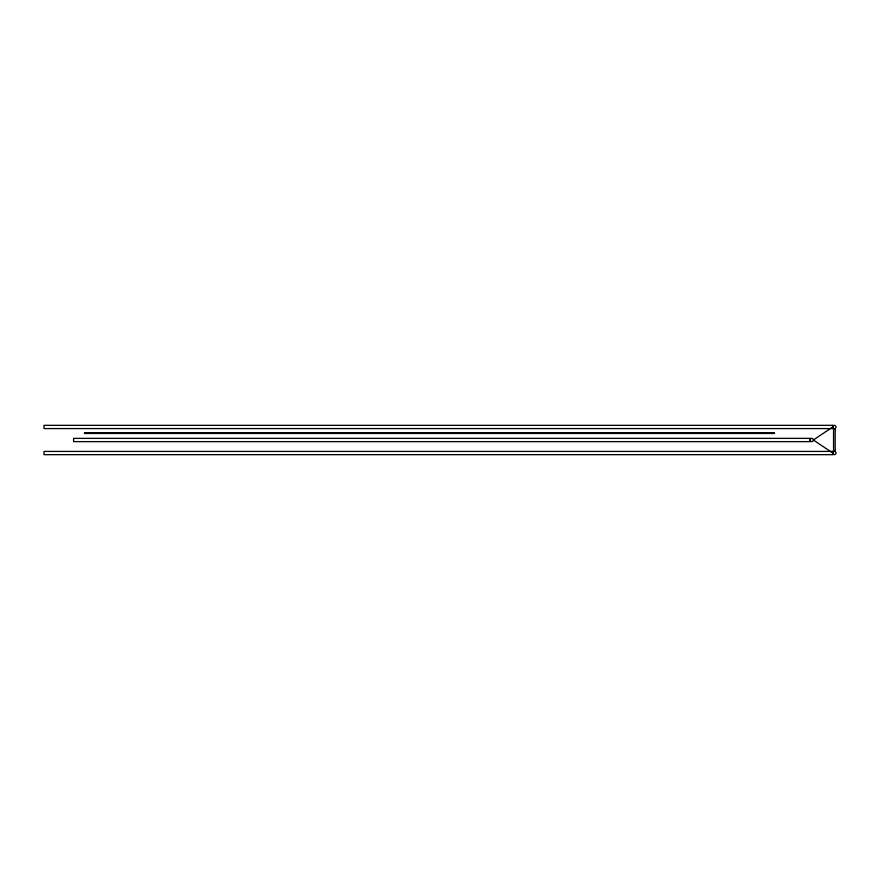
<?xml version="1.0" encoding="UTF-8"?>
<svg xmlns="http://www.w3.org/2000/svg" width="880" height="880" viewBox="0 0 880 880"><rect width="100%" height="100%" fill="white"/><g stroke="black" fill="none" stroke-linecap="round" stroke-linejoin="round"><path stroke-width="1.32" d="M832.458 426.745L832.975 427.218M832.744 426.954L813.406 440A1.628 1.628 0 0 1 810.964 441.408A1.628 1.628 0 0 1 810.964 438.592A1.628 1.628 0 0 1 813.406 440L832.744 453.046M832.744 425.326L44 425.326L44 428.582L832.744 428.582L832.744 425.326M835.186 428.582L833.558 428.582L833.558 451.418L835.186 451.418L835.186 428.582M774.29 432.663L84.513 432.663L84.513 433.477L774.29 433.477L774.29 432.663M810.139 438.372L73.59 438.372L73.59 441.628L810.139 441.628L810.139 438.372M832.744 451.418L44 451.418L44 454.674L832.744 454.674L832.744 451.418M833.558 428.362A1.628 1.628 0 0 0 836 426.954A1.628 1.628 0 0 0 833.558 425.546A1.628 1.628 0 0 0 833.558 428.362M833.558 454.454A1.628 1.628 0 0 0 836 453.046A1.628 1.628 0 0 0 833.558 451.638A1.628 1.628 0 0 0 833.558 454.454"/></g></svg>
